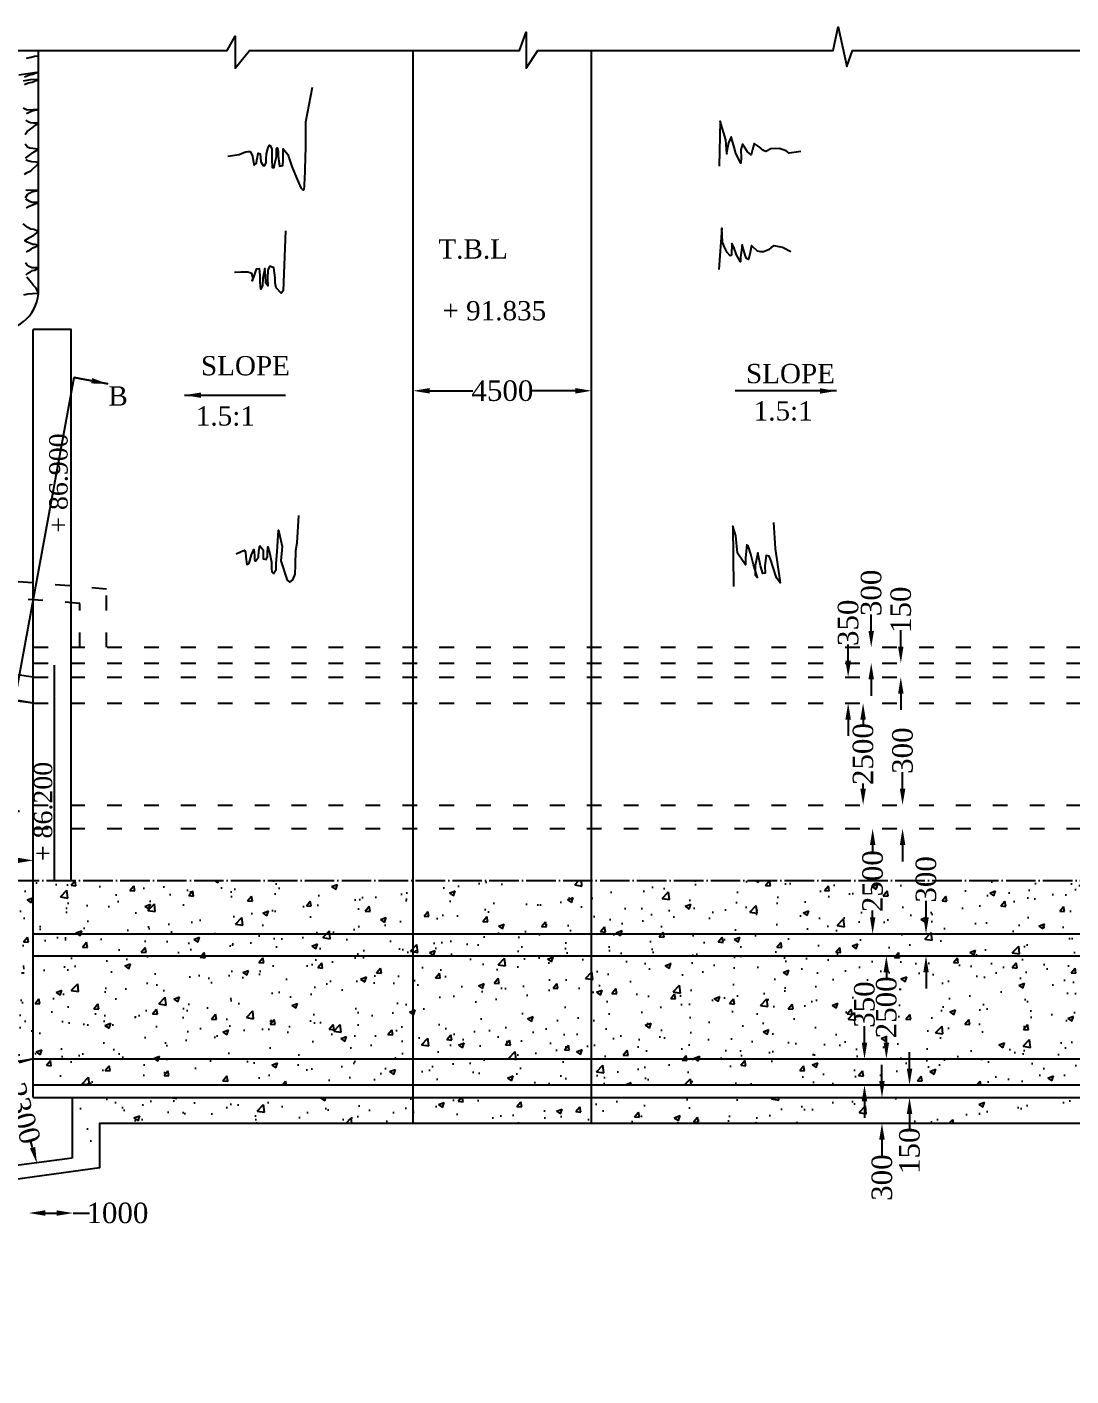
# Model space of a CAD drawing. Header units: millimetres. Extents: x -109570 to 262268, y -246061 to 108364.
# Drawn here: x 48583 to 74045, y 32536 to 65428 of the extents above; entities that cross this region are included whole.
import ezdxf

# ---------------------------------------------------------------- set-up
doc = ezdxf.new("R2010")
doc.units = ezdxf.units.MM
doc.header["$MEASUREMENT"] = 0
doc.header["$PDMODE"] = 33
doc.header["$PDSIZE"] = 500
doc.linetypes.add('ACAD_ISO03W100', pattern=[30, 12, -18])
doc.linetypes.add('ACAD_ISO04W100', pattern=[30, 24, -3, 0, -3])
for name, color, linetype in [('DIM', 5, 'Continuous'), ('DOT LINE', 3, 'ACAD_ISO03W100'), ('DWG. LINE', 1, 'Continuous'), ('HATCH', 2, 'Continuous'), ('TEXT', 7, 'Continuous')]:
    doc.layers.add(name, color=color, linetype=linetype)
doc.styles.get("Standard").update_dxf_attribs({"font": 'TIMES.TTF', "height": 500})
doc.dimstyles.get("Standard").update_dxf_attribs({"dimtxt": 500, "dimasz": 400, "dimexe": 0.18, "dimexo": 0.0625, "dimgap": 0.09, "dimtad": 0, "dimdec": 0, "dimzin": 0, "dimdsep": 46, "dimtxsty": 'Standard', "dimcen": 0.09, "dimse1": 1, "dimse2": 1, "dimclrd": 5, "dimclre": 5, "dimclrt": 4, "dimadec": 0, "dimazin": 0, "dimtfac": 1, "dimtdec": 0, "dimtofl": 0, "dimtmove": 0, "dimatfit": 3, "dimfxl": 1, "dimtolj": 1, "dimtzin": 0, "dimarcsym": 0})

# ---------------------------------------------------------------- blocks, each defined once
blk = doc.blocks.new('*D50')
at = {"layer": 'Defpoints', "color": 0}
for p in [(48738, 45108), (38415, 44892), (48738, 44925)]:
    blk.add_point(p, dxfattribs=at)
at = {"layer": 'DIM', "color": 5, "lineweight": -2}
for p, q in [((38815, 45108), (45084, 45108)), ((48338, 45108), (46818, 45108))]:
    blk.add_line(p, q, dxfattribs=at)
at = {"layer": 'DIM', "color": 5}
for points in [[(38815, 45174), (38815, 45041), (38415, 45108)], [(48338, 45174), (48338, 45041), (48738, 45108)]]:
    blk.add_solid(points, dxfattribs=at)
at = {"layer": 'DIM', "color": 4, "insert": (45951, 45108), "char_height": 500, "attachment_point": 5}
blk.add_mtext('\\A1;10000', dxfattribs=at)
blk = doc.blocks.new('*D51')
at = {"layer": 'Defpoints', "color": 0}
for p in [(48628, 36429), (49707, 36509), (49707, 36429)]:
    blk.add_point(p, dxfattribs=at)
at = {"layer": 'DIM', "color": 5, "lineweight": -2}
for p, q in [((49028, 36509), (49307, 36509)), ((49707, 36509), (50107, 36509))]:
    blk.add_line(p, q, dxfattribs=at)
at = {"layer": 'DIM', "color": 5}
for points in [[(49028, 36576), (49028, 36443), (48628, 36509)], [(49307, 36576), (49307, 36443), (49707, 36509)]]:
    blk.add_solid(points, dxfattribs=at)
at = {"layer": 'DIM', "color": 4, "insert": (50789, 36509), "char_height": 500, "attachment_point": 5}
blk.add_mtext('\\A1;1000', dxfattribs=at)
blk = doc.blocks.new('*D52')
at = {"layer": 'Defpoints', "color": 0}
for p in [(48145, 40165), (48262, 40198), (48945, 37751)]:
    blk.add_point(p, dxfattribs=at)
at = {"layer": 'DIM', "color": 5, "lineweight": -2}
for p, q in [((48252, 39780), (48293, 39633)), ((48720, 38104), (48679, 38251))]:
    blk.add_line(p, q, dxfattribs=at)
at = {"layer": 'DIM', "color": 5}
for points in [[(48316, 39798), (48188, 39762), (48145, 40165)], [(48784, 38122), (48656, 38086), (48827, 37719)]]:
    blk.add_solid(points, dxfattribs=at)
at = {"layer": 'DIM', "color": 4, "insert": (48486, 38942), "char_height": 500, "attachment_point": 5, "rotation": 285.5973}
blk.add_mtext('\\A1;2300', dxfattribs=at)
blk = doc.blocks.new('*D54')
at = {"layer": 'Defpoints', "color": 0}
for p in [(58003, 56700), (62354, 56557), (62354, 56557)]:
    blk.add_point(p, dxfattribs=at)
at = {"layer": 'DIM', "color": 5, "lineweight": -2}
for p, q in [((58403, 56557), (59459, 56557)), ((61954, 56557), (60898, 56557))]:
    blk.add_line(p, q, dxfattribs=at)
at = {"layer": 'DIM', "color": 5}
for points in [[(58403, 56624), (58403, 56490), (58003, 56557)], [(61954, 56624), (61954, 56490), (62354, 56557)]]:
    blk.add_solid(points, dxfattribs=at)
at = {"layer": 'DIM', "color": 4, "insert": (60178, 56557), "char_height": 500, "attachment_point": 5}
blk.add_mtext('\\A1;4500', dxfattribs=at)
blk = doc.blocks.new('*D55')
at = {"layer": 'Defpoints', "color": 0}
for p in [(69434, 39325), (69434, 39325), (69408, 38698)]:
    blk.add_point(p, dxfattribs=at)
at = {"layer": 'DIM', "color": 5, "lineweight": -2}
for p, q in [((69434, 39725), (69434, 40125)), ((69434, 38298), (69434, 37898))]:
    blk.add_line(p, q, dxfattribs=at)
at = {"layer": 'DIM', "color": 5}
for points in [[(69368, 39725), (69501, 39725), (69434, 39325)], [(69368, 38298), (69501, 38298), (69434, 38698)]]:
    blk.add_solid(points, dxfattribs=at)
at = {"layer": 'DIM', "color": 4, "insert": (69434, 37373), "char_height": 500, "attachment_point": 5, "rotation": 90}
blk.add_mtext('\\A1;300', dxfattribs=at)
blk = doc.blocks.new('*D56')
at = {"layer": 'Defpoints', "color": 0}
for p in [(70107, 39633), (70107, 39325), (70107, 39325)]:
    blk.add_point(p, dxfattribs=at)
at = {"layer": 'DIM', "color": 5, "lineweight": -2}
for p, q in [((70107, 40033), (70107, 40433)), ((70107, 38925), (70107, 38525))]:
    blk.add_line(p, q, dxfattribs=at)
at = {"layer": 'DIM', "color": 5}
for points in [[(70040, 40033), (70174, 40033), (70107, 39633)], [(70040, 38925), (70174, 38925), (70107, 39325)]]:
    blk.add_solid(points, dxfattribs=at)
at = {"layer": 'DIM', "color": 4, "insert": (70107, 38028), "char_height": 500, "attachment_point": 5, "rotation": 90}
blk.add_mtext('\\A1;150', dxfattribs=at)
blk = doc.blocks.new('*D57')
at = {"layer": 'Defpoints', "color": 0}
for p in [(69008, 40266), (69102, 40266), (69060, 39633)]:
    blk.add_point(p, dxfattribs=at)
at = {"layer": 'DIM', "color": 5, "lineweight": -2}
for p, q in [((69008, 40666), (69008, 41066)), ((69008, 39233), (69008, 38833))]:
    blk.add_line(p, q, dxfattribs=at)
at = {"layer": 'DIM', "color": 5}
for points in [[(68942, 40666), (69075, 40666), (69008, 40266)], [(68942, 39233), (69075, 39233), (69008, 39633)]]:
    blk.add_solid(points, dxfattribs=at)
at = {"layer": 'DIM', "color": 4, "insert": (69008, 41592), "char_height": 500, "attachment_point": 5, "rotation": 90}
blk.add_mtext('\\A1;350', dxfattribs=at)
blk = doc.blocks.new('*D59')
at = {"layer": 'Defpoints', "color": 0}
for p in [(69542, 42781), (69606, 42781), (69606, 40266)]:
    blk.add_point(p, dxfattribs=at)
at = {"layer": 'DIM', "color": 5, "lineweight": -2}
for p, q in [((69542, 42381), (69542, 42241)), ((69542, 40666), (69542, 40806))]:
    blk.add_line(p, q, dxfattribs=at)
at = {"layer": 'DIM', "color": 5}
for points in [[(69475, 42381), (69608, 42381), (69542, 42781)], [(69475, 40666), (69608, 40666), (69542, 40266)]]:
    blk.add_solid(points, dxfattribs=at)
at = {"layer": 'DIM', "color": 4, "insert": (69542, 41524), "char_height": 500, "attachment_point": 5, "rotation": 90}
blk.add_mtext('\\A1;2500', dxfattribs=at)
blk = doc.blocks.new('*D60')
at = {"layer": 'Defpoints', "color": 0}
for p in [(70509, 43319), (70530, 43319), (70530, 42781)]:
    blk.add_point(p, dxfattribs=at)
at = {"layer": 'DIM', "color": 5, "lineweight": -2}
for p, q in [((70509, 43719), (70509, 44119)), ((70509, 42381), (70509, 41981))]:
    blk.add_line(p, q, dxfattribs=at)
at = {"layer": 'DIM', "color": 5}
for points in [[(70443, 43719), (70576, 43719), (70509, 43319)], [(70443, 42381), (70576, 42381), (70509, 42781)]]:
    blk.add_solid(points, dxfattribs=at)
at = {"layer": 'DIM', "color": 4, "insert": (70509, 44644), "char_height": 500, "attachment_point": 5, "rotation": 90}
blk.add_mtext('\\A1;300', dxfattribs=at)
blk = doc.blocks.new('*D61')
at = {"layer": 'Defpoints', "color": 0}
for p in [(69207, 45882), (69207, 45882), (69266, 43319)]:
    blk.add_point(p, dxfattribs=at)
at = {"layer": 'DIM', "color": 5, "lineweight": -2}
for p, q in [((69207, 45482), (69207, 45317)), ((69207, 43719), (69207, 43883))]:
    blk.add_line(p, q, dxfattribs=at)
at = {"layer": 'DIM', "color": 5}
for points in [[(69141, 45482), (69274, 45482), (69207, 45882)], [(69141, 43719), (69274, 43719), (69207, 43319)]]:
    blk.add_solid(points, dxfattribs=at)
at = {"layer": 'DIM', "color": 4, "insert": (69207, 44600), "char_height": 500, "attachment_point": 5, "rotation": 90}
blk.add_mtext('\\A1;2500', dxfattribs=at)
blk = doc.blocks.new('*D62')
at = {"layer": 'Defpoints', "color": 0}
for p in [(69937, 46458), (69966, 46458), (69922, 45882)]:
    blk.add_point(p, dxfattribs=at)
at = {"layer": 'DIM', "color": 5, "lineweight": -2}
for p, q in [((69937, 46858), (69937, 47258)), ((69937, 45482), (69937, 45082))]:
    blk.add_line(p, q, dxfattribs=at)
at = {"layer": 'DIM', "color": 5}
for points in [[(69870, 46858), (70004, 46858), (69937, 46458)], [(69870, 45482), (70004, 45482), (69937, 45882)]]:
    blk.add_solid(points, dxfattribs=at)
at = {"layer": 'DIM', "color": 4, "insert": (69937, 47783), "char_height": 500, "attachment_point": 5, "rotation": 90}
blk.add_mtext('\\A1;300', dxfattribs=at)
blk = doc.blocks.new('*D63')
at = {"layer": 'Defpoints', "color": 0}
for p in [(68959, 48941), (68974, 48941), (68989, 46458)]:
    blk.add_point(p, dxfattribs=at)
at = {"layer": 'DIM', "color": 5, "lineweight": -2}
for p, q in [((68974, 48541), (68974, 48417)), ((68974, 46858), (68974, 46982))]:
    blk.add_line(p, q, dxfattribs=at)
at = {"layer": 'DIM', "color": 5}
for points in [[(68907, 48541), (69041, 48541), (68974, 48941)], [(68907, 46858), (69041, 46858), (68974, 46458)]]:
    blk.add_solid(points, dxfattribs=at)
at = {"layer": 'DIM', "color": 4, "insert": (68974, 47699), "char_height": 500, "attachment_point": 5, "rotation": 90}
blk.add_mtext('\\A1;2500', dxfattribs=at)
blk = doc.blocks.new('*D64')
at = {"layer": 'Defpoints', "color": 0}
for p in [(68610, 49575), (68887, 49575), (68974, 48941)]:
    blk.add_point(p, dxfattribs=at)
at = {"layer": 'DIM', "color": 5, "lineweight": -2}
for p, q in [((68610, 49975), (68610, 50375)), ((68610, 48541), (68610, 48141))]:
    blk.add_line(p, q, dxfattribs=at)
at = {"layer": 'DIM', "color": 5}
for points in [[(68543, 49975), (68677, 49975), (68610, 49575)], [(68543, 48541), (68677, 48541), (68610, 48941)]]:
    blk.add_solid(points, dxfattribs=at)
at = {"layer": 'DIM', "color": 4, "insert": (68610, 50900), "char_height": 500, "attachment_point": 5, "rotation": 90}
blk.add_mtext('\\A1;350', dxfattribs=at)
blk = doc.blocks.new('*D65')
at = {"layer": 'Defpoints', "color": 0}
for p in [(69864, 49920), (69894, 49920), (69835, 49575)]:
    blk.add_point(p, dxfattribs=at)
at = {"layer": 'DIM', "color": 5, "lineweight": -2}
for p, q in [((69894, 50320), (69894, 50720)), ((69894, 49175), (69894, 48775))]:
    blk.add_line(p, q, dxfattribs=at)
at = {"layer": 'DIM', "color": 5}
for points in [[(69827, 50320), (69960, 50320), (69894, 49920)], [(69827, 49175), (69960, 49175), (69894, 49575)]]:
    blk.add_solid(points, dxfattribs=at)
at = {"layer": 'DIM', "color": 4, "insert": (69894, 51218), "char_height": 500, "attachment_point": 5, "rotation": 90}
blk.add_mtext('\\A1;150', dxfattribs=at)
blk = doc.blocks.new('*D67')
at = {"layer": 'Defpoints', "color": 0}
for p in [(69172, 50304), (69172, 50304), (69172, 49920)]:
    blk.add_point(p, dxfattribs=at)
at = {"layer": 'DIM', "color": 5, "lineweight": -2}
for p, q in [((69172, 50704), (69172, 51104)), ((69172, 49520), (69172, 49120))]:
    blk.add_line(p, q, dxfattribs=at)
at = {"layer": 'DIM', "color": 5}
for points in [[(69106, 50704), (69239, 50704), (69172, 50304)], [(69106, 49520), (69239, 49520), (69172, 49920)]]:
    blk.add_solid(points, dxfattribs=at)
at = {"layer": 'DIM', "color": 4, "insert": (69172, 51630), "char_height": 500, "attachment_point": 5, "rotation": 90}
blk.add_mtext('\\A1;300', dxfattribs=at)

msp = doc.modelspace()

# ---------------------------------------------------------------- hatches: boundary and pattern name
at = {"layer": 'HATCH'}
h = msp.add_hatch(dxfattribs=at)
h.set_pattern_fill('AR-CONC', color=256, scale=200, style=0)
h.paths.add_polyline_path([(58002.6, 39325.3), (49684.8, 39325.3), (49684.8, 37850.4), (50360.7, 37620.8), (50360.7, 38698.2), (58002.6, 38698.2)])
h.paths.add_polyline_path([(62354.3, 39325.3), (58002.6, 39325.3), (58002.6, 38698.2), (62354.3, 38698.2)])
h.paths.add_polyline_path([(74632.8, 39325.3), (62354.3, 39325.3), (62354.3, 38698.2), (74632.8, 38698.2)])
h.paths.add_polyline_path([(74632.8, 40266.3), (62354.3, 40266.3), (62354.3, 39632.6), (74632.8, 39632.6)])
h.paths.add_polyline_path([(74632.8, 42781), (62354.3, 42781), (62354.3, 40266.3), (74632.8, 40266.3)])
h.paths.add_polyline_path([(74632.8, 43318.8), (62354.3, 43318.8), (62354.3, 42781), (74632.8, 42781)])
h.paths.add_polyline_path([(74632.8, 44614), (62354.3, 44614), (62354.3, 43318.8), (74632.8, 43318.8)])
h.paths.add_polyline_path([(80278.5, 39325.3), (74632.8, 39325.3), (74632.8, 38860), (80278.5, 38860)])
h.paths.add_polyline_path([(80278.5, 40266.3), (74632.8, 40266.3), (74632.8, 39632.6), (80278.5, 39632.6)])
h.paths.add_polyline_path([(80278.5, 42781), (74632.8, 42781), (74632.8, 40266.3), (80278.5, 40266.3)])
h.paths.add_polyline_path([(80278.5, 44614), (74632.8, 44614), (74632.8, 43318.8), (80278.5, 43318.8)])
h.paths.add_polyline_path([(80278.5, 43318.8), (74632.8, 43318.8), (74632.8, 42781), (80278.5, 42781)])
h.paths.add_polyline_path([(70130, 43993.9), (70130, 45295), (70888.7, 45295), (70888.7, 43993.9)], flags=9)
h.paths.add_polyline_path([(68828.1, 43758), (68828.1, 45442.4), (69586.8, 45442.4), (69586.8, 43758)], flags=9)
h = msp.add_hatch(dxfattribs=at)
h.set_pattern_fill('AR-CONC', color=256, scale=200, style=0)
h.paths.add_polyline_path([(48737.9, 44614), (38414.7, 44614), (38414.7, 38777), (48737.9, 40266.3)])
h.paths.add_polyline_path([(47722.7, 41549.5), (47722.7, 43238.3), (48481.4, 43238.3), (48481.4, 41549.5)], flags=24)
h = msp.add_hatch(dxfattribs=at)
h.set_pattern_fill('AR-CONC', color=256, scale=200, style=0)
h.paths.add_polyline_path([(58002.6, 42781), (48737.9, 42781), (48737.9, 40266.3), (58002.6, 40266.3)])
h.paths.add_polyline_path([(58002.6, 43318.8), (48737.9, 43318.8), (48737.9, 42781), (58002.6, 42781)])
h.paths.add_polyline_path([(58002.6, 44614), (48737.9, 44614), (48737.9, 43318.8), (58002.6, 43318.8)])
h.paths.add_polyline_path([(62354.3, 44614), (58002.6, 44614), (58002.6, 43318.8), (62354.3, 43318.8)])
h.paths.add_polyline_path([(62354.3, 43318.8), (58002.6, 43318.8), (58002.6, 42781), (62354.3, 42781)])
h.paths.add_polyline_path([(62354.3, 42781), (58002.6, 42781), (58002.6, 40266.3), (62354.3, 40266.3)])
h.paths.add_polyline_path([(58002.6, 40266.3), (48737.9, 40266.3), (48737.9, 39632.6), (58002.6, 39632.6)])
h.paths.add_polyline_path([(62354.3, 40266.3), (58002.6, 40266.3), (58002.6, 39632.6), (62354.3, 39632.6)])

# ---------------------------------------------------------------- linework, layer by layer
at = {"layer": 'DIM'}
msp.add_lwpolyline([(48399.3, 46290.8), (47830.8, 46579.2), (49736, 56882.6), (50554.7, 56726.2)], dxfattribs=at)
at = {"layer": 'DOT LINE', "ltscale": 30}
for points in [[(50523.3, 50304.3), (50523.3, 51724.4), (41508.3, 52471.8), (41508.3, 57302), (38414.7, 57302)], [(49870.7, 50304.3), (49870.7, 51373.7), (41027.4, 52060.5), (41027.4, 56859.3), (39058.2, 56859.3), (39058.2, 50196.1)], [(48737.9, 50304.3), (114356.8, 50304.3)], [(48737.9, 49920.2), (114356.8, 49920.2)], [(48737.9, 49574.5), (114356.8, 49574.5)], [(48737.9, 48940.8), (114356.8, 48940.8)], [(48737.9, 46457.7), (114356.8, 46457.7)], [(48737.9, 45881.5), (114356.8, 45881.5)], [(48737.9, 40266.3), (39884.8, 38449.4), (39884.8, 32900.4)], [(48737.9, 40266.3), (40387.4, 37989.4), (40387.4, 32900.4)]]:
    msp.add_lwpolyline(points, dxfattribs=at)
at = {"layer": 'DOT LINE', "linetype": 'ACAD_ISO04W100', "ltscale": 30}
msp.add_lwpolyline([(11252.8, 44614), (143766.5, 44614)], dxfattribs=at)
at = {"layer": 'DWG. LINE'}
for p, q in [((38945.7, 38853.6), (48737.9, 40266.3)), ((49684.8, 39325.3), (49684.8, 37850.4)), ((49684.8, 37850.4), (41070.5, 36696.8))]:
    msp.add_line(p, q, dxfattribs=at)
for points in [[(45856.3, 64855.5), (53468.6, 64855.5), (53663.7, 65201.7), (53663.7, 64421.3), (54008.3, 64855.5), (60594.1, 64855.5), (60757.1, 65301.8), (60757.1, 64422.4), (61045.5, 64855.5), (68247.6, 64855.5), (68364.3, 65427.7), (68574.9, 64465.1), (68715.2, 64855.5), (83784.3, 64855.5)], [(58002.6, 38698.2), (58002.6, 64855.5)], [(62354.3, 38698.2), (62354.3, 64855.5)], [(49664.1, 44614), (49664.1, 58055), (48737.9, 58055)], [(48737.9, 49107.9), (48737.9, 58055)], [(48737.9, 48940.8), (39945.6, 50475.4), (39945.6, 56859.3)], [(48737.9, 49574.5), (40328.5, 50800.6), (40328.5, 56859.3)], [(48737.9, 48940.8), (39058.2, 50196.1)], [(49245.8, 49867.3), (49245.8, 44614)], [(48737.9, 39325.3), (48737.9, 49107.9)], [(41504.3, 32535.5), (41504.3, 36398.5), (50360.7, 37620.8), (50360.7, 38698.2), (74632.8, 38698.2), (74632.8, 44614)], [(48737.9, 43318.8), (114356.8, 43318.8)], [(48737.9, 42781), (114356.8, 42781)], [(48737.9, 40266.3), (114356.8, 40266.3)], [(48737.9, 39632.6), (114356.8, 39632.6)], [(48737.9, 39325.3), (114356.8, 39325.3)]]:
    msp.add_lwpolyline(points, dxfattribs=at)
msp.add_lwpolyline([(39945.6, 56024.9), (25706.4, 56024.9, -0.4142136), (24906.4, 56824.9), (24906.4, 57220.3, -0.4142136), (25706.4, 58020.3), (47867.7, 58020.3, 0.4142136), (48867.7, 59020.3), (48867.7, 64855.5)], format="xyb", dxfattribs=at)
at = {"layer": 'HATCH'}
for points in [[(48573.3, 64667), (48682.3, 64689.8), (48765.9, 64712.6), (48867.7, 64720.2)], [(48522.6, 64213.9), (48641.7, 64259.5), (48725.4, 64279.7), (48826.7, 64320.2), (48383.3, 64251.9)], [(48522.5, 64023), (48608.8, 64062), (48712.7, 64082.3), (48867.7, 64150.6), (48662, 64138), (48492.2, 64110.1)], [(53484.5, 62277.7), (53756.8, 62317.3), (53868.2, 62371), (53920.1, 62386.4), (53970.1, 62388.3), (54023.8, 62390.2), (54068, 62321.1), (54085.3, 62280.8), (54096.8, 62171.4), (54123.7, 62062), (54123.7, 62062), (54179.4, 62110), (54192.9, 62177.2), (54204.4, 62255.9), (54219.8, 62348), (54273.6, 62332.6), (54277.4, 62244.3), (54285.1, 62136.9), (54342.7, 62048.6), (54373.4, 62044.8), (54415.7, 62113.8), (54419.5, 62207.9), (54421.5, 62332.6), (54461.8, 62486.1), (54496.4, 62547.6), (54517.5, 62541.8), (54557.8, 62451.6), (54557.8, 62351.8), (54557.8, 62200.2), (54559.8, 62002.5), (54613.5, 62004.5), (54630.8, 62096.6), (54667.3, 62269.3), (54669.3, 62438.2), (54680.8, 62478.5), (54711.5, 62390.2), (54711.5, 62286.6), (54726.9, 62156.1), (54740.3, 62033.2), (54826.8, 62050.5), (54830.6, 62190.6), (54830.6, 62330.7), (54830.6, 62457.4), (54943.2, 62314.8), (55039.2, 62027), (55160.2, 61746.8), (55262.4, 61505.6), (55320, 61451.9), (55345, 61480.7), (55350.7, 61547.8), (55350.7, 61632.3), (55362.3, 61684.1), (55381.7, 62505.8), (55381.7, 63114.7), (55549.2, 63962.1)], [(48570.4, 63320.9), (48651.5, 63356.3), (48737.7, 63391.7), (48867.7, 63417.1), (48588.4, 63402.8), (48492.1, 63450.9)], [(48542.7, 62803.7), (48588.3, 62877.1), (48641.6, 62920.1), (48732.8, 62988.5), (48801.2, 63041.6), (48867.7, 63082.1), (48747.8, 63082.1), (48666.7, 63093), (48613.5, 63118.3), (48555.2, 63143.6)], [(67459.7, 62391.2), (67169.4, 62354.4), (67099.9, 62411.6), (66928.2, 62468.8), (66727.9, 62456.5), (66601.2, 62391.2), (66543.9, 62419.7), (66437.7, 62505.5), (66319.1, 62587.2), (66278.2, 62440.2), (66245.5, 62309.5), (66155.6, 62383), (66082, 62497.3), (66037, 62570.9), (65996.1, 62432), (66000.2, 62236), (65992, 62105.3), (65869.4, 62346.2), (65832.6, 62501.4), (65759, 62750.6), (65689.5, 62599.5), (65644.5, 62358.5), (65652.7, 62338.1), (65624.1, 62677.1), (65489.2, 63130.4), (65464.7, 62031.7)], [(48545.3, 62225.3), (48674.6, 62326.5), (48712.6, 62362), (48781, 62400), (48867.7, 62450.6), (48654.2, 62472.1), (48593.4, 62494.8), (48542.7, 62573.3)], [(48522.3, 61837.1), (48590.7, 61882.7), (48676.9, 61920.6), (48867.7, 62096.2), (48803.8, 62129.1), (48694.8, 62139.2), (48601.1, 62164.5), (48555.5, 62184.8)], [(48547.9, 61262.4), (48597.5, 61345.8), (48644.9, 61379.6), (48703.6, 61404.4), (48773.5, 61424.6), (48867.7, 61449.4), (48600.9, 61437.1), (48552.7, 61449.8)], [(48568.4, 61010.6), (48623, 61049.1), (48716.2, 61087.7), (48867.7, 61148.7), (48708.1, 61147.4), (48651.7, 61169.9), (48556.9, 61233.1)], [(48575.4, 59936.7), (48610.7, 59968.8), (48681.4, 60007.4), (48723.2, 60039.5), (48781, 60068.4), (48867.7, 60097.3), (48771.1, 60127.1), (48722.9, 60127.1), (48665.1, 60149.5), (48584.7, 60184.9), (48533.3, 60220.2), (48645.8, 60294), (48748.6, 60348.6), (48867.7, 60441.7), (48748.4, 60490.6), (48674.5, 60500.2), (48600.6, 60541.9), (48488.1, 60631.8)], [(67210.4, 59949.4), (67005.6, 60054.6), (66806.5, 60089.7), (66730.4, 60048.8), (66666.1, 59996.1), (66549, 59943.5), (66478.8, 59943.5), (66402.7, 59961.1), (66279.7, 60078), (66250.5, 60101.4), (66221.2, 59931.8), (66180.2, 59762.2), (66133.4, 59785.6), (66098.3, 59867.5), (66028, 60118.9), (65987.1, 59809), (65981.2, 59697.9), (65887.6, 59873.3), (65823.2, 60060.5), (65770.5, 60148.2), (65764.6, 59867.5), (65735.4, 59844.1), (65659.3, 59926), (65594.9, 60060.5), (65542.2, 60177.4), (65530.5, 60522.4), (65454.4, 59516.6)], [(54891.8, 60456.6), (54828.2, 58997.6), (54780.5, 58938), (54780.5, 58938), (54661.1, 59069.2), (54637.2, 59188.4), (54637.2, 59307.7), (54601.4, 59554.2), (54601.4, 59554.2), (54509.9, 59594), (54454.1, 59506.5), (54450.2, 59283.9), (54458.1, 59112.9), (54409.7, 59181.5), (54401.4, 59379.7), (54387.4, 59541.6), (54331.5, 59304.3), (54325.9, 59125.7), (54289.6, 59039.1), (54270, 59201), (54267.2, 59376.9), (54253.3, 59527.6), (54172.2, 59519.3), (54116.4, 59349), (54077.2, 59234.5), (54096.8, 59291.8), (54066.1, 59413.2), (53965.5, 59446.7), (53918, 59446.7), (53795, 59446.7), (53646.9, 59441.1)], [(48565.7, 59386.7), (48604.3, 59422), (48665.4, 59454.1), (48720, 59489.4), (48771.4, 59502.3), (48867.7, 59553.6), (48703.9, 59557.9), (48633.2, 59586.8), (48585, 59622.1), (48546.5, 59673.5)], [(48504.4, 58896.1), (48614.3, 58923.6), (48714.9, 58928.2), (48864.5, 58939.4), (48803.5, 59062.5), (48745.7, 59123.5), (48694.3, 59190.9), (48649.3, 59235.8), (48581.8, 59325.7)], [(53685.1, 52579.8), (53803.1, 52638.8), (53885.7, 52674.1), (53911.7, 52634), (53921.1, 52499.7), (53944.7, 52322.9), (53999, 52358.2), (54062.7, 52558.6), (54112.2, 52688.3), (54128.8, 52537.4), (54128.8, 52445.4), (54154.7, 52400.6), (54227.9, 52497.3), (54235, 52645.8), (54260.9, 52780.2), (54343.5, 52678.8), (54343.5, 52518.5), (54345.9, 52459.6), (54416.7, 52445.4), (54445, 52518.5), (54449.7, 52596.3), (54454.4, 52751.9), (54504, 52582.2), (54546.4, 52377.1), (54546.4, 52223.8), (54558.2, 52141.3), (54593.6, 52098.9), (54593.6, 52098.9), (54659.7, 52202.6), (54659.7, 52344.1), (54685.7, 52627), (54716.9, 53160.7), (54804.2, 52759.9), (54773.8, 52407.4), (54931.9, 51935.9), (54990.9, 51891.1), (55066.4, 51950), (55127.7, 52086.8), (55130.1, 52315.5), (55141.9, 52662), (55172.6, 52848.3), (55215.3, 53517.3)], [(66791.7, 53345.1), (66833.8, 52708.4), (66949.7, 51871.8), (66862.4, 51997.6), (66773.7, 52274.7), (66725.6, 52429.9), (66681.2, 52525.9), (66681.2, 52525.9), (66611, 52540.7), (66581.4, 52285.8), (66587.5, 52110.7), (66530.4, 52102.9), (66473.2, 52289.7), (66429.1, 52489.4), (66405.7, 52606.2), (66338.2, 52297.5), (66338.2, 52069.2), (66397.9, 52006.9), (66299.3, 52310.4), (66234.4, 52577.6), (66169.4, 52777.4), (66135.7, 52798.1), (66104.5, 52484.2), (66109.7, 52313), (65914.3, 52601.9), (65870.2, 53022.2), (65800.1, 53255.6), (65812, 51784.4)]]:
    msp.add_lwpolyline(points, dxfattribs=at)

# ---------------------------------------------------------------- texts
at = {"layer": 'TEXT'}
for s, p in [('T.B.L', (58617.1, 59781.4)), ('+ 91.835', (58715.1, 58275.5)), ('SLOPE', (52826.1, 56933.7)), ('SLOPE', (66118.4, 56742.9)), ('B', (50568.9, 56196.1)), ('1.5:1', (66305.8, 55832.8)), ('1.5:1', (52701.4, 55709.2))]:
    msp.add_text(s, height=470, dxfattribs=at).set_placement(p)
for s, p in [('+ 86.900', (49574.9, 53096)), ('+ 86.200', (49198.1, 45088.2))]:
    msp.add_text(s, height=450, rotation=90, dxfattribs=at).set_placement(p)

# ---------------------------------------------------------------- dimensions: what is measured, and where the dimension line sits
at = {"layer": 'DIM'}
for base, p1, p2, text, picture, middle in [((62354.3, 56557.1), (58002.6, 56700.1), (62354.3, 56557.1), '4500', '*D54', (60178.4, 56557.1)), ((49707.4, 36509.2), (48628.1, 36428.9), (49707.4, 36428.9), '1000', '*D51', (50789.3, 36509.2))]:
    dim = msp.add_linear_dim(base=base, p1=p1, p2=p2, text=text, dimstyle='Standard', dxfattribs=at)
    dim.commit()
    dim.dimension.update_dxf_attribs({"geometry": picture, "text_midpoint": middle})
for p1, p2, distance, text, picture, middle in [((69172.4, 49920.2), (69172.4, 50304.3), 0, '300', '*D67', (69172.4, 51630)), ((48944.9, 37751.3), (48262, 40197.7), 122, '2300', '*D52', (48486, 38941.7))]:
    dim = msp.add_aligned_dim(p1=p1, p2=p2, distance=distance, text=text, dimstyle='Standard', dxfattribs=at)
    dim.commit()
    dim.dimension.update_dxf_attribs({"geometry": picture, "text_midpoint": middle})
for base, p1, p2, text, picture, middle in [((69893.6, 49920.2), (69835.3, 49574.5), (69864.4, 49920.2), '150', '*D65', (69893.6, 51217.6)), ((68609.9, 49574.5), (68974.1, 48940.8), (68887.1, 49574.5), '350', '*D64', (68609.9, 50900.2)), ((68974.1, 48940.8), (68988.7, 46457.7), (68959.5, 48940.8), '2500', '*D63', (68974.1, 47699.2)), ((69936.8, 46457.7), (69922.3, 45881.5), (69966, 46457.7), '300', '*D62', (69936.8, 47783.4)), ((69207.5, 45881.5), (69265.8, 43318.8), (69207.5, 45881.5), '2500', '*D61', (69207.5, 44600.2)), ((70509.3, 43318.8), (70530.1, 42781), (70530.1, 43318.8), '300', '*D60', (70509.3, 44644.5)), ((69541.7, 42781), (69606.1, 40266.3), (69606.1, 42781), '2500', '*D59', (69541.7, 41523.7)), ((69008.5, 40266.3), (69060.2, 39632.6), (69101.6, 40266.3), '350', '*D57', (69008.5, 41592)), ((70107.1, 39325.3), (70107.1, 39632.6), (70107.1, 39325.3), '150', '*D56', (70107.1, 38027.9))]:
    dim = msp.add_linear_dim(base=base, p1=p1, p2=p2, angle=90, text=text, dimstyle='Standard', dxfattribs=at)
    dim.commit()
    dim.dimension.update_dxf_attribs({"geometry": picture, "text_midpoint": middle})
dim = msp.add_linear_dim(base=(48737.9, 45107.7), p1=(38414.7, 44891.6), p2=(48737.9, 44925.3), text='10000', dimstyle='Standard', dxfattribs=at)
dim.commit()
dim.dimension.update_dxf_attribs({"geometry": '*D50', "text_midpoint": (45951, 45107.7), "dimtype": 160})
dim = msp.add_linear_dim(base=(69434.2, 39325.3), p1=(69408.3, 38698.2), p2=(69434.2, 39325.3), angle=90, text='300', dimstyle='Standard', dxfattribs=at)
dim.commit()
dim.dimension.update_dxf_attribs({"geometry": '*D55', "text_midpoint": (69434.2, 37372.6), "dimtype": 160})

# ---------------------------------------------------------------- leaders
for points in [[(50554.7, 56726.2), (49736, 56882.6)], [(68321.9, 56553.2), (65857.1, 56553.2)], [(52426.5, 56450.1), (54891.3, 56450.1)]]:
    msp.add_leader(points, dimstyle='Standard', override={"dimgap": 0.09, "dimtad": 0}, dxfattribs=at)

doc.saveas('drawing.dxf')
